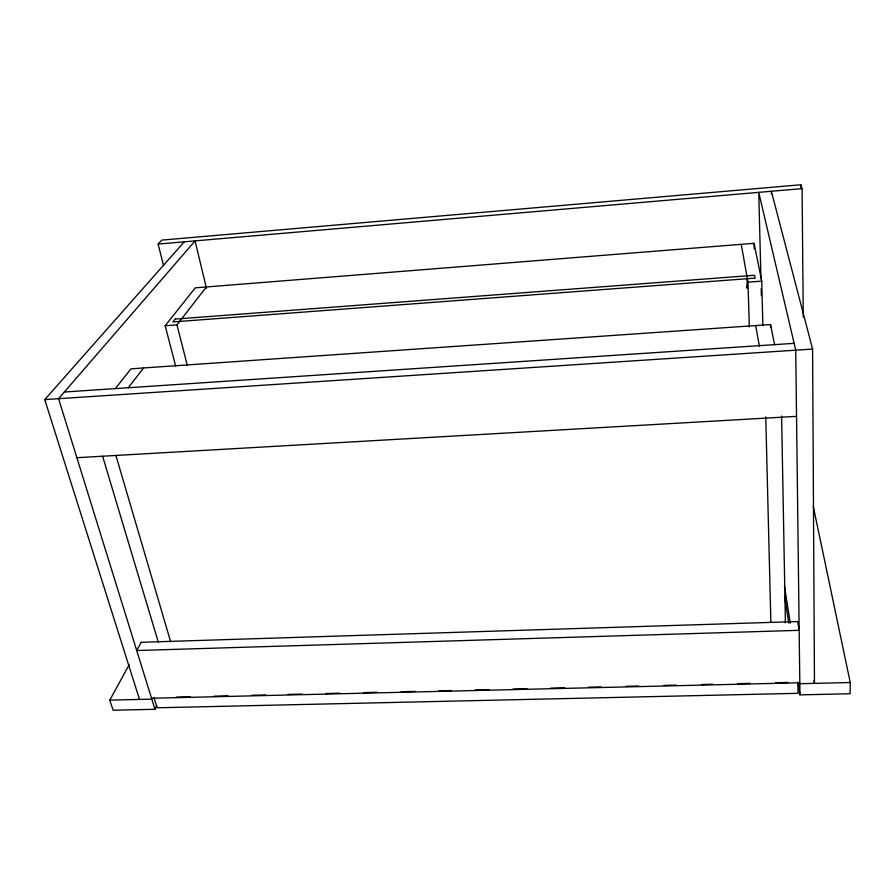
<?xml version="1.0" encoding="UTF-8"?>
<svg xmlns="http://www.w3.org/2000/svg" width="895" height="895" viewBox="0 0 895 895"><rect width="100%" height="100%" fill="white"/><g stroke="black" fill="none" stroke-linecap="round" stroke-linejoin="round"><path stroke-width="1.34" d="M813.242 506.357L850.25 682.527L850.127 693.748L799.962 694.867L798.027 682.449M129.16 664.761L109.794 700.136L113.128 710.227L154.958 709.299L156.826 705.551M128.309 387.669L143.58 367.957M175.711 366.335L165.172 325.758L176.975 324.874L206.365 286.959M115.5 388.363L130.994 368.829L770.528 324.538L774.611 344.653M165.172 325.758L195.255 287.843L754.071 243.306L761.734 281.119L762.853 325.623M139.508 699.431L44.75 399.606L184.258 241.807M163.606 265.726L158.102 244.066L161.782 240.106L800.824 184.773L802.088 188.621L803.274 317.121M158.102 244.066L802.088 188.621M741.239 244.335L747.974 282.149L761.734 281.119M64.35 392.01L794.122 343.344M44.75 399.606L812.593 349.072L814.472 683.377L813.991 680.636M76.88 457.703L796.539 416.354M176.304 697.104L190.277 696.769M214.017 696.198L227.99 695.862M251.741 695.292L265.703 694.956M288.056 694.419L302.029 694.084M325.769 693.524L339.742 693.189M363.493 692.618L377.455 692.282M401.206 691.712L415.168 691.376M438.919 690.806L451.494 690.504M475.234 689.933L489.207 689.597M512.958 689.027L526.92 688.691M550.671 688.132L564.633 687.796M588.384 687.226L600.959 686.924M626.097 686.32L638.672 686.018M663.822 685.413L676.385 685.111M701.535 684.507L712.711 684.239M737.849 683.635L750.424 683.344M775.562 682.74L788.137 682.438M151.535 698.257L799.817 682.773M109.794 700.136L151.814 699.14M799.828 683.724L850.25 682.527M154.958 709.299L58.567 398.689L195.076 240.878L206.488 288.414M153.951 697.641L157.095 707.788L798.06 693.323L797.915 682.203M102.601 456.204L158.292 642.129M115.891 455.432L170.643 641.726M812.593 349.072L771.345 191.261L771.4 194.047M176.975 324.874L187.335 365.518M755.693 325.567L759.34 346.074M746.766 285.55L747.235 288.224L746.978 279.967M784.412 585.889L790.274 623.099M784.479 595.533L788.775 623.121M747.974 282.149L749.328 326.798M754.071 243.306L754.228 248.877M760.951 278.904L758.747 192.347L795.722 350.18L799.962 694.867M761.197 288.682L761.376 295.663M765.762 416.947L770.852 621.913M770.528 324.538L770.595 327.324M781.603 416.03L785.407 622.842M800.824 184.773L800.846 187.558M141.231 642.297L136.722 650.531L799.168 630.326L797.713 621.544L141.231 642.297M175.163 319.09L172.936 321.931L755.167 278.11L754.619 275.257L175.163 319.09"/></g></svg>
